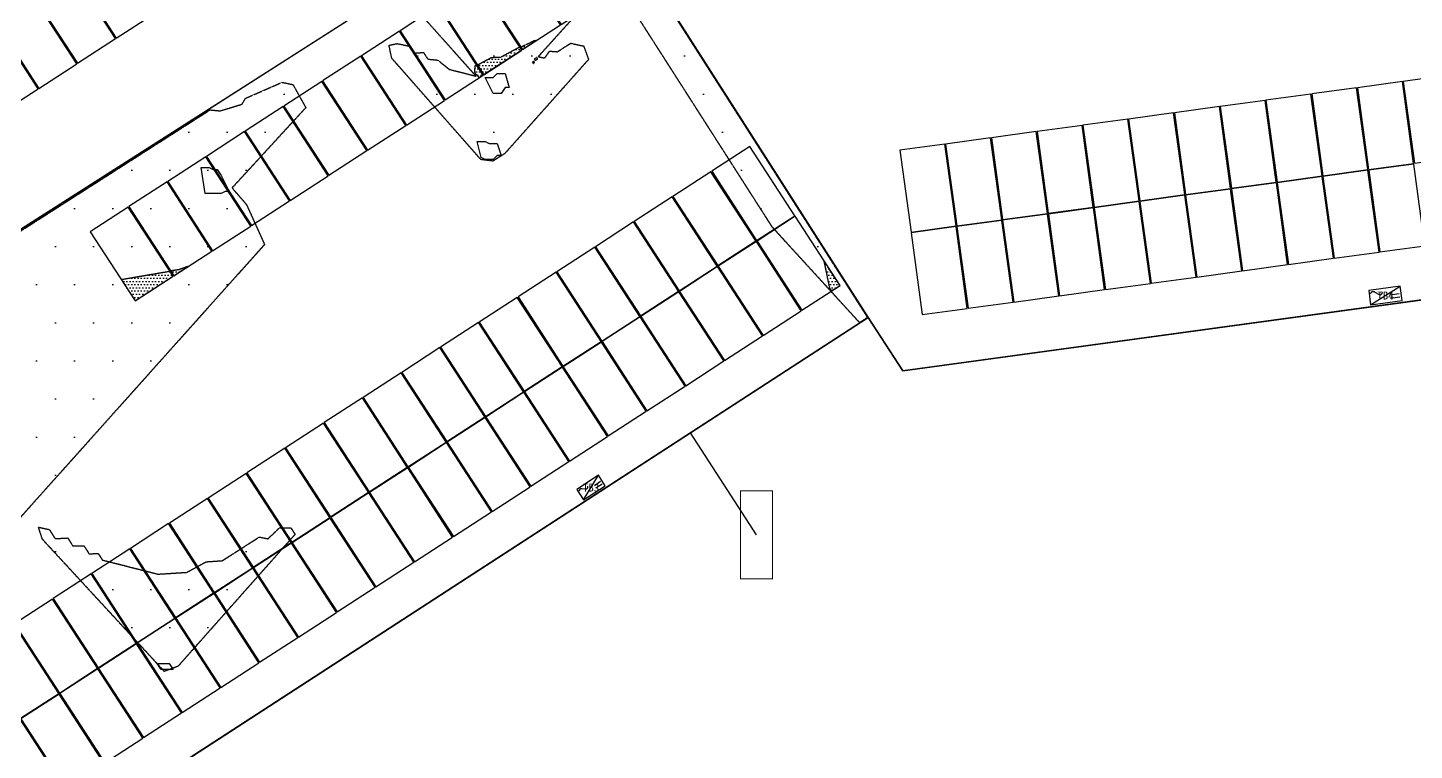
# Model space of a CAD drawing. Header units: millimetres. Extents: x -245826 to 350363, y -160205 to 260795.
# Drawn here: x -20695 to 13950, y -35451 to -17391 of the extents above; entities that cross this region are included whole.
import ezdxf
from ezdxf.enums import TextEntityAlignment as Align

# ---------------------------------------------------------------- set-up
doc = ezdxf.new("R2010")
doc.units = ezdxf.units.MM
doc.linetypes.add('DASHED', pattern=[1.524, 1.27, -0.254])
for name, color, linetype in [('Cable Path', 7, 'ByLayer'), ('Inverter', 7, 'ByLayer'), ('Module', 7, 'ByLayer'), ('Obstruction', 7, 'ByLayer'), ('Ridge Line', 7, 'ByLayer'), ('Service Panel', 7, 'ByLayer'), ('Shading', 8, 'DASHED'), ('Unit Area Boundary', 7, 'ByLayer')]:
    doc.layers.add(name, color=color, linetype=linetype)

# ---------------------------------------------------------------- blocks, each defined once
blk = doc.blocks.new('*U0')
at = {"layer": 'Unit Area Boundary', "color": 2}
blk.add_polyline3d([(31973, -21753, 16333), (1173, -25964, 16333), (308, -24632, 16333), (-30052, -44341, 16333), (-30182, -44140, 16333), (-33058, -46006, 16333), (-32754, -46475, 16333), (-49328, -57234, 16333), (-77407, -13979, 16333), (-60666, -3112, 16333), (-60378, -3556, 16333), (-57487, -1680, 16333), (-57657, -1419, 16333), (-41108, 9323, 16333)], dxfattribs=at)
at = {"flags": 1}
for tag in ['unit_id', 'unit_name', 'parapet_height', 'ground_elevation', 'is_enable_parapet']:
    blk.add_attdef(tag, (0, 0), '', height=2.5, dxfattribs=at)
blk = doc.blocks.new('*U1')
at = {"layer": 'Ridge Line', "color": 30}
for p, q in [((-6840, -13456, 9448), (-40222, -34806, 9448)), ((-40222, -34806, 18755), (-6840, -13456, 18755)), ((-5956, -14838, 10617), (308, -24632, 10634)), ((308, -24632, 9448), (-5956, -14838, 9448)), ((1173, -25964, 10637), (31973, -21753, 10745)), ((-30052, -44341, 9448), (308, -24632, 9448)), ((308, -24632, 10634), (1173, -25964, 10637))]:
    blk.add_line(p, q, dxfattribs=at)
at = {"flags": 1}
for tag in ['unit_id', 'unit_name']:
    blk.add_attdef(tag, (0, 0), '', height=2.5, dxfattribs=at)
blk = doc.blocks.new('*U8')
at = {"layer": 'Module', "color": 0}
blk.add_polyline3d([(0, 0, 0), (112.4, 15.4, 0), (84.4, 219.8, 119.1), (-28, 204.4, 119.1)], close=True, dxfattribs=at)
at = {"flags": 1}
for tag in ['mounting-hole-spacing1', 'mounting-hole-spacing2', 'module-material', 'vmpo', 'voco', 'silicon-material', 'panel-length', 'panel-width', 'panel-height', 'userid', 'theme', 'note', 'name', 'pmax', 'company-name', 'id', 'impo', 'isco']:
    blk.add_attdef(tag, (0, 0), '', height=2.5, dxfattribs=at)
blk = doc.blocks.new('*U9')
at = {"layer": 'Module', "color": 41}
for p in [(1395.2, -2077.8, 1240), (1052.2, -2124.8, 1240), (1166.6, -2109.1, 1240), (1280.9, -2093.5, 1240), (823.5, -2156.1, 1240), (937.9, -2140.4, 1240), (594.9, -2187.3, 1240), (709.2, -2171.7, 1240), (366.2, -2218.6, 1240), (480.5, -2203, 1240), (137.5, -2249.9, 1240), (251.9, -2234.3, 1240), (1080.4, -2330.9, 1119.9), (1194.7, -2315.2, 1119.9), (1309.1, -2299.6, 1119.9), (851.7, -2362.2, 1119.9), (966.1, -2346.5, 1119.9), (623.1, -2393.4, 1119.9), (737.4, -2377.8, 1119.9), (394.4, -2424.7, 1119.9), (508.7, -2409.1, 1119.9), (165.7, -2456, 1119.9), (280.1, -2440.4, 1119.9)]:
    blk.add_blockref('*U8', p, dxfattribs=at)
at = {"flags": 1}
for tag in ['offset-x', 'offset-y', 'mode', 'tilt', 'azimuth', 'align', 'array-mode', 'panel-x', 'panel-y', 'panel-per-row', 'bracket-type', 'bracket-value', 'row-per-array']:
    blk.add_attdef(tag, (0, 0), '', height=2.5, dxfattribs=at)
blk = doc.blocks.new('*U10')
at = {"layer": 'Module', "color": 0}
blk.add_polyline3d([(0, 0, 0), (95.1, 61.7, 0), (-17.2, 234.8, 119.1), (-112.3, 173, 119.1)], close=True, dxfattribs=at)
at = {"flags": 1}
for tag in ['mounting-hole-spacing1', 'mounting-hole-spacing2', 'module-material', 'vmpo', 'voco', 'silicon-material', 'panel-length', 'panel-width', 'panel-height', 'userid', 'theme', 'note', 'name', 'pmax', 'company-name', 'id', 'impo', 'isco']:
    blk.add_attdef(tag, (0, 0), '', height=2.5, dxfattribs=at)
blk = doc.blocks.new('*U11')
at = {"layer": 'Module', "color": 1}
for p in [(-639.5, -1668.1, 994.8), (-736.3, -1731, 994.8), (-833.1, -1793.8, 994.8), (-929.9, -1856.6, 994.8), (-1026.7, -1919.5, 994.8), (-1123.5, -1982.3, 994.8), (-1220.3, -2045.1, 994.8), (-1317.1, -2108, 994.8), (-1413.9, -2170.8, 994.8), (-1510.7, -2233.6, 994.8), (-248.3, -2270.9, 1114.9), (-1607.5, -2296.5, 994.8), (-345.1, -2333.7, 1114.9), (-1704.3, -2359.3, 994.8), (-441.8, -2396.5, 1114.9), (-1801.1, -2422.1, 994.8), (-135, -2445.3, 994.8), (-538.6, -2459.4, 1114.9), (-231.8, -2508.2, 994.8), (-635.4, -2522.2, 1114.9), (-732.2, -2585, 1114.9), (-328.6, -2571, 994.8), (-829, -2647.9, 1114.9), (-425.4, -2633.8, 994.8), (-925.8, -2710.7, 1114.9), (-522.2, -2696.7, 994.8), (-619, -2759.5, 994.8), (-1022.6, -2773.5, 1114.9), (-715.8, -2822.4, 994.8), (-1119.4, -2836.4, 1114.9), (-1216.2, -2899.2, 1114.9), (-812.5, -2885.2, 994.8), (-1313, -2962, 1114.9), (-909.3, -2948, 994.8), (-1409.8, -3024.9, 1114.9), (-1006.1, -3010.9, 994.8), (-1102.9, -3073.7, 994.8), (-1506.6, -3087.7, 1114.9), (-1199.7, -3136.5, 994.8), (-1603.4, -3150.5, 1114.9), (-1700.2, -3213.4, 1114.9), (-1296.5, -3199.4, 994.8), (-1797, -3276.2, 1114.9), (-1393.3, -3262.2, 994.8), (-1893.7, -3339.1, 1114.9), (-1490.1, -3325, 994.8), (-1990.5, -3401.9, 1114.9), (-1586.9, -3387.9, 994.8), (-1683.7, -3450.7, 994.8), (-2087.3, -3464.7, 1114.9), (-1780.5, -3513.5, 994.8), (-2184.1, -3527.6, 1114.9), (-2280.9, -3590.4, 1114.9), (-1877.3, -3576.4, 994.8), (-2377.7, -3653.2, 1114.9), (-1974.1, -3639.2, 994.8), (-2474.5, -3716.1, 1114.9), (-2070.9, -3702, 994.8), (-2167.7, -3764.9, 994.8), (-2571.3, -3778.9, 1114.9), (-2264.5, -3827.7, 994.8), (-2668.1, -3841.7, 1114.9), (-2764.9, -3904.6, 1114.9), (-2361.2, -3890.5, 994.8), (-2861.7, -3967.4, 1114.9), (-2458, -3953.4, 994.8), (-2958.5, -4030.2, 1114.9), (-2554.8, -4016.2, 994.8), (-2651.6, -4079, 994.8), (-3055.3, -4093.1, 1114.9), (-2748.4, -4141.9, 994.8), (-3152.1, -4155.9, 1114.9), (-3248.9, -4218.7, 1114.9), (-2845.2, -4204.7, 994.8), (-3345.7, -4281.6, 1114.9), (-2942, -4267.5, 994.8), (-3038.8, -4330.4, 994.8), (-3135.6, -4393.2, 994.8), (-3232.4, -4456, 994.8)]:
    blk.add_blockref('*U10', p, dxfattribs=at)
at = {"flags": 1}
for tag in ['offset-x', 'offset-y', 'mode', 'tilt', 'azimuth', 'align', 'array-mode', 'panel-x', 'panel-y', 'panel-per-row', 'bracket-type', 'bracket-value', 'row-per-array']:
    blk.add_attdef(tag, (0, 0), '', height=2.5, dxfattribs=at)
blk = doc.blocks.new('*U16')
at = {"layer": 'Module', "color": 0}
blk.add_polyline3d([(0, 0, 0), (95.1, 61.7, 0), (-17.2, 234.8, 119.1), (-112.3, 173, 119.1)], close=True, dxfattribs=at)
at = {"flags": 1}
for tag in ['mounting-hole-spacing1', 'mounting-hole-spacing2', 'module-material', 'vmpo', 'voco', 'silicon-material', 'panel-length', 'panel-width', 'panel-height', 'userid', 'theme', 'note', 'name', 'pmax', 'company-name', 'id', 'impo', 'isco']:
    blk.add_attdef(tag, (0, 0), '', height=2.5, dxfattribs=at)
blk = doc.blocks.new('*U17')
at = {"layer": 'Module', "color": 72}
for p in [(-703.2, -773.9, 2052.5), (-800, -836.8, 2052.5), (-896.8, -899.6, 2052.4), (-589.9, -948.4, 1932.4), (-993.6, -962.4, 2052.4), (-1090.4, -1025.3, 2052.4), (-686.7, -1011.2, 1932.4), (-1187.1, -1088.1, 2052.4), (-783.5, -1074.1, 1932.3), (-1283.9, -1150.9, 2052.4), (-880.3, -1136.9, 1932.3), (-977.1, -1199.7, 1932.3), (-1380.7, -1213.8, 2052.4), (-1073.9, -1262.6, 1932.3), (-1477.5, -1276.6, 2052.3), (-1574.3, -1339.4, 2052.3), (-1170.7, -1325.4, 1932.3), (-1671.1, -1402.3, 2052.3), (-1267.5, -1388.2, 1932.3), (-1767.9, -1465.1, 2052.3), (-1364.3, -1451.1, 1932.2), (-1461.1, -1513.9, 1932.2), (-1864.7, -1527.9, 2052.3), (-1557.9, -1576.7, 1932.2), (-1961.5, -1590.8, 2052.3), (-2058.3, -1653.6, 2052.2), (-1654.6, -1639.6, 1932.2), (-2155.1, -1716.4, 2052.2), (-1751.4, -1702.4, 1932.2), (-2251.9, -1779.3, 2052.2), (-1848.2, -1765.2, 1932.2), (-1945, -1828.1, 1932.1), (-2348.7, -1842.1, 2052.2), (-2041.8, -1890.9, 1932.1), (-2445.5, -1904.9, 2052.2), (-2138.6, -1953.8, 1932.1), (-2542.3, -1967.8, 2052.2), (-2639.1, -2030.6, 2052.1), (-2235.4, -2016.6, 1932.1), (-2735.8, -2093.4, 2052.1), (-2332.2, -2079.4, 1932.1), (-2832.6, -2156.3, 2052.1), (-2429, -2142.3, 1932.1), (-2525.8, -2205.1, 1932), (-2929.4, -2219.1, 2052.1), (-2622.6, -2267.9, 1932), (-3026.2, -2281.9, 2052.1), (-3123, -2344.8, 2052.1), (-2719.4, -2330.8, 1932), (-3219.8, -2407.6, 2052), (-2816.2, -2393.6, 1932), (-3316.6, -2470.5, 2052), (-2913, -2456.4, 1932), (-3009.8, -2519.3, 1932), (-3413.4, -2533.3, 2052), (-3106.5, -2582.1, 1931.9), (-3510.2, -2596.1, 2052), (-3203.3, -2644.9, 1931.9), (-3300.1, -2707.8, 1931.9), (-3396.9, -2770.6, 1931.9)]:
    blk.add_blockref('*U16', p, dxfattribs=at)
at = {"flags": 1}
for tag in ['offset-x', 'offset-y', 'mode', 'tilt', 'azimuth', 'align', 'array-mode', 'panel-x', 'panel-y', 'panel-per-row', 'bracket-type', 'bracket-value', 'row-per-array']:
    blk.add_attdef(tag, (0, 0), '', height=2.5, dxfattribs=at)
blk = doc.blocks.new('*U22', base_point=(32.2, 15.5))
at = {"color": 0}
for p, q in [((0, 0), (64.5, 31)), ((42, 15.6), (60.6, 15.6)), ((42, 8.3), (60.6, 8.3))]:
    blk.add_line(p, q, dxfattribs=at)
blk.add_lwpolyline([(0, 0), (64.5, 0), (64.5, 31), (0, 31)], close=True, dxfattribs=at)
blk.add_lwpolyline([(3.5, 23.2, -0.6815), (11.7, 26), (18.9, 20.3, 0.6815), (27.1, 23.2)], format="xyb", dxfattribs=at)
blk = doc.blocks.new('*U23', base_point=(39.7, 18))
at = {"color": 0}
for p, q in [((0, 0), (79.3, 36)), ((51.7, 18.2), (74.5, 18.2)), ((51.7, 9.6), (74.5, 9.6))]:
    blk.add_line(p, q, dxfattribs=at)
blk.add_lwpolyline([(0, 0), (79.3, 0), (79.3, 36), (0, 36)], close=True, dxfattribs=at)
blk.add_lwpolyline([(4.3, 26.9, -0.6815), (14.4, 30.2), (23.3, 23.6, 0.6815), (33.3, 26.9)], format="xyb", dxfattribs=at)
blk = doc.blocks.new('*U112')
at = {"layer": 'Obstruction', "color": 1}
blk.add_polyline3d([(-17464, -33285, 10529), (-17364, -33285, 10529), (-17264, -33285, 10529), (-17164, -33285, 10529), (-17164, -33285, 10529), (-17064, -33435, 10529), (-17064, -33435, 10529), (-17164, -33435, 10529), (-17264, -33435, 10529), (-17364, -33435, 10529), (-17364, -33435, 10529)], close=True, dxfattribs=at)
at = {"flags": 1}
for tag in ['height', 'shape']:
    blk.add_attdef(tag, (0, 0), '', height=2.5, dxfattribs=at)
blk = doc.blocks.new('*U113')
at = {"layer": 'Obstruction', "color": 1}
blk.add_polyline3d([(-16364, -20885, 10129), (-16264, -20885, 10129), (-16164, -20885, 10129), (-16064, -20935, 10129), (-15964, -20935, 10129), (-15864, -21085, 10129), (-15764, -21285, 10129), (-15764, -21285, 10129), (-15664, -21485, 10129), (-15664, -21485, 10129), (-15764, -21485, 10129), (-15864, -21535, 10129), (-15964, -21535, 10129), (-16064, -21535, 10129), (-16164, -21535, 10129), (-16264, -21535, 10129), (-16264, -21535, 10129)], close=True, dxfattribs=at)
at = {"flags": 1}
for tag in ['height', 'shape']:
    blk.add_attdef(tag, (0, 0), '', height=2.5, dxfattribs=at)
blk = doc.blocks.new('*U114')
at = {"layer": 'Obstruction', "color": 1}
blk.add_polyline3d([(-9264, -18635, 10229), (-9164, -18635, 10229), (-9064, -18635, 10229), (-8964, -18535, 10229), (-8864, -18535, 10229), (-8764, -18535, 10229), (-8764, -18535, 10229), (-8664, -18885, 10229), (-8664, -18885, 10229), (-8764, -18885, 10229), (-8864, -19035, 10229), (-8964, -19035, 10229), (-9064, -19035, 10229), (-9164, -18835, 10229), (-9164, -18835, 10229)], close=True, dxfattribs=at)
at = {"flags": 1}
for tag in ['height', 'shape']:
    blk.add_attdef(tag, (0, 0), '', height=2.5, dxfattribs=at)
blk = doc.blocks.new('*U115')
at = {"layer": 'Obstruction', "color": 1}
blk.add_polyline3d([(-9464, -20235, 10229), (-9364, -20235, 10229), (-9264, -20235, 10229), (-9164, -20285, 10229), (-9064, -20285, 10229), (-8964, -20285, 10229), (-8964, -20285, 10229), (-8864, -20585, 10229), (-8864, -20585, 10229), (-8964, -20585, 10229), (-9064, -20685, 10229), (-9164, -20685, 10229), (-9264, -20685, 10229), (-9364, -20635, 10229), (-9364, -20635, 10229)], close=True, dxfattribs=at)
at = {"flags": 1}
for tag in ['height', 'shape']:
    blk.add_attdef(tag, (0, 0), '', height=2.5, dxfattribs=at)
blk = doc.blocks.new('*U234')
at = {"layer": 'Obstruction', "color": 1}
blk.add_polyline3d([(-17464, -33285, 10529), (-17364, -33285, 10529), (-17264, -33285, 10529), (-17164, -33285, 10529), (-17164, -33285, 10529), (-17064, -33435, 10529), (-17064, -33435, 10529), (-17164, -33435, 10529), (-17264, -33435, 10529), (-17364, -33435, 10529), (-17364, -33435, 10529)], close=True, dxfattribs=at)
at = {"flags": 1}
for tag in ['height', 'shape']:
    blk.add_attdef(tag, (0, 0), '', height=2.5, dxfattribs=at)
blk = doc.blocks.new('*U235')
at = {"layer": 'Obstruction', "color": 1}
blk.add_polyline3d([(-16364, -20885, 10129), (-16264, -20885, 10129), (-16164, -20885, 10129), (-16064, -20935, 10129), (-15964, -20935, 10129), (-15864, -21085, 10129), (-15764, -21285, 10129), (-15764, -21285, 10129), (-15664, -21485, 10129), (-15664, -21485, 10129), (-15764, -21485, 10129), (-15864, -21535, 10129), (-15964, -21535, 10129), (-16064, -21535, 10129), (-16164, -21535, 10129), (-16264, -21535, 10129), (-16264, -21535, 10129)], close=True, dxfattribs=at)
at = {"flags": 1}
for tag in ['height', 'shape']:
    blk.add_attdef(tag, (0, 0), '', height=2.5, dxfattribs=at)
blk = doc.blocks.new('*U236')
at = {"layer": 'Obstruction', "color": 1}
blk.add_polyline3d([(-9264, -18635, 10229), (-9164, -18635, 10229), (-9064, -18635, 10229), (-8964, -18535, 10229), (-8864, -18535, 10229), (-8764, -18535, 10229), (-8764, -18535, 10229), (-8664, -18885, 10229), (-8664, -18885, 10229), (-8764, -18885, 10229), (-8864, -19035, 10229), (-8964, -19035, 10229), (-9064, -19035, 10229), (-9164, -18835, 10229), (-9164, -18835, 10229)], close=True, dxfattribs=at)
at = {"flags": 1}
for tag in ['height', 'shape']:
    blk.add_attdef(tag, (0, 0), '', height=2.5, dxfattribs=at)
blk = doc.blocks.new('*U237')
at = {"layer": 'Obstruction', "color": 1}
blk.add_polyline3d([(-9464, -20235, 10229), (-9364, -20235, 10229), (-9264, -20235, 10229), (-9164, -20285, 10229), (-9064, -20285, 10229), (-8964, -20285, 10229), (-8964, -20285, 10229), (-8864, -20585, 10229), (-8864, -20585, 10229), (-8964, -20585, 10229), (-9064, -20685, 10229), (-9164, -20685, 10229), (-9264, -20685, 10229), (-9364, -20635, 10229), (-9364, -20635, 10229)], close=True, dxfattribs=at)
at = {"flags": 1}
for tag in ['height', 'shape']:
    blk.add_attdef(tag, (0, 0), '', height=2.5, dxfattribs=at)

msp = doc.modelspace()

# ---------------------------------------------------------------- hatches: boundary and pattern name
at = {"layer": 'Shading'}
h = msp.add_hatch(dxfattribs=at)
h.set_pattern_fill('DOTS', scale=600)
h.paths.add_polyline_path([(-6837, -13495), (288, -24635), (90, -24762), (-2087, -22380), (-7499, -13919), (-6837, -13495)])
h = msp.add_hatch(dxfattribs=at)
h.set_pattern_fill('DOTS', scale=600)
h.paths.add_polyline_path([(-10941, -16120), (-10858, -16251), (-10276, -16431), (-9968, -16695), (-8834, -16936), (-7872, -16689), (-7748, -16518), (-7586, -16553), (-7024, -16193), (-6555, -16123), (-6466, -16481), (-7940, -18114), (-7778, -18148), (-7655, -17977), (-7460, -17991), (-7129, -17779), (-6805, -17848), (-6683, -18184), (-8772, -20533), (-9070, -20724), (-9373, -20687), (-11600, -18153), (-11668, -17828), (-11461, -17788), (-11137, -17857), (-11032, -18020), (-10804, -18012), (-10700, -18175), (-10450, -18200), (-10163, -18431), (-9494, -18601), (-11300, -16580), (-11371, -16396), (-10941, -16120)])
h.paths.add_polyline_path([(-7973, -18135), (-8040, -18177), (-8019, -18210), (-7953, -18168), (-7973, -18135)], flags=16)
h.paths.add_polyline_path([(-8052, -18231), (-8085, -18252), (-8064, -18285), (-8031, -18264), (-8052, -18231)], flags=16)
h = msp.add_hatch(dxfattribs=at)
h.set_pattern_fill('DOTS', color=1, scale=50)
h.paths.add_polyline_path([(-9454, -18326), (-9302, -18561), (-8352, -17945), (-8393, -17881), (-8432, -17893), (-8877, -18131), (-9113, -18143), (-9454, -18326)])
h = msp.add_hatch(dxfattribs=at)
h.set_pattern_fill('DOTS', color=1, scale=50)
h.paths.add_polyline_path([(-8368, -17878), (-8333, -17932), (-7995, -17713), (-8051, -17724), (-8368, -17878)])
h = msp.add_hatch(dxfattribs=at)
h.set_pattern_fill('DOTS', color=1, scale=50)
h.paths.add_polyline_path([(-9523, -18344), (-9534, -18506), (-9417, -18636), (-9321, -18573), (-9474, -18338), (-9523, -18344)])
h = msp.add_hatch(dxfattribs=at)
h.set_pattern_fill('DOTS', scale=600)
h.paths.add_polyline_path([(-16138, -19444), (-15889, -19469), (-15342, -19303), (-15251, -19153), (-14340, -18755), (-14070, -18812), (-13748, -19389), (-15590, -21395), (-15231, -21810), (-14778, -22810), (-21034, -29803), (-22192, -30544), (-22736, -30569), (-26356, -34680), (-27308, -35380), (-27987, -35631), (-28590, -35418), (-29983, -33823), (-31791, -35808), (-30508, -37888), (-30078, -37612), (-29795, -37616), (-29525, -37674), (-29304, -37946), (-29965, -38737), (-28230, -41449), (-31191, -44769), (-33078, -45976), (-40203, -34836), (-16138, -19444)])
h.paths.add_polyline_path([(-32877, -30611), (-32828, -31270), (-32565, -31608), (-32280, -31472), (-31863, -31758), (-32877, -30611)], flags=16)
h = msp.add_hatch(dxfattribs=at)
h.set_pattern_fill('DOTS', color=1, scale=50)
h.paths.add_polyline_path([(-18353, -23690), (-18012, -24216), (-17065, -23601), (-17141, -23483), (-18353, -23690)])
h = msp.add_hatch(dxfattribs=at)
h.set_pattern_fill('DOTS', color=1, scale=50)
h.paths.add_polyline_path([(-17122, -23470), (-17045, -23588), (-16694, -23360), (-16915, -23439), (-17122, -23470)])
h = msp.add_hatch(dxfattribs=at)
h.set_pattern_fill('DOTS', color=1, scale=50)
h.paths.add_polyline_path([(-804, -23217), (-663, -23897), (-611, -23967), (-402, -23831), (-804, -23217)])
h = msp.add_hatch(dxfattribs=at)
h.set_pattern_fill('DOTS', scale=600)
h.paths.add_polyline_path([(-20427, -29875), (-20157, -29933), (-20011, -30161), (-19696, -30144), (-19571, -30340), (-19288, -30343), (-19163, -30540), (-18935, -30532), (-18830, -30695), (-17439, -31048), (-16721, -31003), (-16237, -30739), (-15834, -30712), (-14907, -30119), (-14691, -30165), (-14402, -29888), (-14120, -29892), (-14016, -30055), (-16943, -33354), (-17282, -33480), (-20326, -30179), (-20427, -29875)])

# ---------------------------------------------------------------- linework, layer by layer
at = {"layer": 'Cable Path', "color": 6}
for points in [[(-2483, -30065, 747), (-4137, -27518, 1)], [(-4137, -27518, 0), (-4137, -27518, 1)]]:
    msp.add_polyline3d(points, dxfattribs=at)
at = {"layer": 'Service Panel', "const_width": 25, "elevation": 1847}
msp.add_lwpolyline([(-2883, -31165), (-2083, -31165), (-2083, -28965), (-2883, -28965)], close=True, dxfattribs=at)
at = {"layer": 'Shading', "linetype": 'DASHED'}
for points in [[(-6837, -13495, 9449), (288, -24635, 9449), (90, -24762, 9449), (-2087, -22380, 9449), (-7499, -13919, 9449), (-6837, -13495, 9449)], [(-8052, -18231, 9449), (-8085, -18252, 9449), (-8064, -18285, 9449), (-8031, -18264, 9449), (-8052, -18231, 9449)], [(-7973, -18135, 9449), (-8040, -18177, 9449), (-8019, -18210, 9449), (-7953, -18168, 9449), (-7973, -18135, 9449)], [(-20427, -29875, 9449), (-20157, -29933, 9449), (-20011, -30161, 9449), (-19696, -30144, 9449), (-19571, -30340, 9449), (-19288, -30343, 9449), (-19163, -30540, 9449), (-18935, -30532, 9449), (-18830, -30695, 9449), (-17439, -31048, 9449), (-16721, -31003, 9449), (-16237, -30739, 9449), (-15834, -30712, 9449), (-14907, -30119, 9449), (-14691, -30165, 9449), (-14402, -29888, 9449), (-14120, -29892, 9449), (-14016, -30055, 9449), (-16943, -33354, 9449), (-17282, -33480, 9449), (-20326, -30179, 9449), (-20427, -29875, 9449)]]:
    msp.add_polyline3d(points, close=True, dxfattribs=at)
for points in [[(-6466, -16481, 9449), (-7940, -18114, 9449), (-7778, -18148, 9449), (-7655, -17977, 9449), (-7460, -17991, 9449), (-7129, -17779, 9449), (-6805, -17848, 9449), (-6683, -18184, 9449), (-8772, -20533, 9449), (-9070, -20724, 9449), (-9373, -20687, 9449), (-11600, -18153, 9449), (-11668, -17828, 9449), (-11461, -17788, 9449), (-11137, -17857, 9449), (-11032, -18020, 9449), (-10804, -18012, 9449), (-10700, -18175, 9449), (-10450, -18200, 9449), (-10163, -18431, 9449), (-9494, -18601, 9449), (-11300, -16580, 9449)], [(-40203, -34836, 9449), (-16138, -19444, 9449), (-16138, -19444, 9449), (-15889, -19469, 9449), (-15342, -19303, 9449), (-15251, -19153, 9449), (-14340, -18755, 9449), (-14070, -18812, 9449), (-13748, -19389, 9449), (-15590, -21395, 9449), (-15231, -21810, 9449), (-14778, -22810, 9449), (-21034, -29803, 9449)]]:
    msp.add_polyline3d(points, dxfattribs=at)
at = {"layer": 'Shading', "color": 1, "linetype": 'DASHED'}
for points in [[(-9454, -18326, 10114), (-9302, -18561, 9952), (-8352, -17945, 9952), (-8393, -17881, 9996), (-8432, -17893, 10002), (-8877, -18131, 10027), (-9113, -18143, 10096), (-9454, -18326, 10114)], [(-8368, -17878, 9990), (-8333, -17932, 9952), (-7995, -17713, 9952), (-8051, -17724, 9965), (-8368, -17878, 9990)], [(-9523, -18344, 10127), (-9534, -18506, 10052), (-9417, -18636, 9952), (-9321, -18573, 9952), (-9474, -18338, 10114), (-9523, -18344, 10127)], [(-18353, -23690, 10314), (-18012, -24216, 9952), (-17065, -23601, 9952), (-17141, -23483, 10033), (-18353, -23690, 10314)], [(-17122, -23470, 10033), (-17045, -23588, 9952), (-16694, -23360, 9952), (-16915, -23439, 9983), (-17122, -23470, 10033)], [(-804, -23217, 10376), (-663, -23897, 10002), (-611, -23967, 9952), (-402, -23831, 9952), (-804, -23217, 10376)]]:
    msp.add_polyline3d(points, close=True, dxfattribs=at)

# ---------------------------------------------------------------- block references
at = {"layer": 'Inverter', "xscale": 10, "yscale": 10, "zscale": 10}
for name, p, rotation in [('*U23', (13229, -24084, 11189), 7.785916548985221), ('*U22', (-6619, -28884, 9839), 32.98961759138157)]:
    msp.add_blockref(name, p, dxfattribs=dict(at, rotation=rotation))
at = {"layer": 'Module', "xscale": 10, "yscale": 10, "zscale": 10}
for name in ['*U9', '*U17', '*U11']:
    msp.add_blockref(name, (0, 0), dxfattribs=at)
at = {"layer": 'Obstruction'}
for name in ['*U114', '*U236', '*U115', '*U237', '*U113', '*U235', '*U112', '*U234']:
    msp.add_blockref(name, (0, 0), dxfattribs=at)
at = {"layer": 'Ridge Line'}
msp.add_blockref('*U1', (0, 0), dxfattribs=at)
at = {"layer": 'Unit Area Boundary'}
msp.add_blockref('*U0', (0, 0), dxfattribs=at)

# ---------------------------------------------------------------- texts
at = {"layer": 'Inverter', "color": 2}
for s, p in [('TB4', (13229, -24084, 11189)), ('TB3', (-6619, -28884, 9839))]:
    msp.add_text(s, height=200, dxfattribs=at).set_placement(p, align=Align.MIDDLE_CENTER)

doc.saveas('drawing.dxf')
